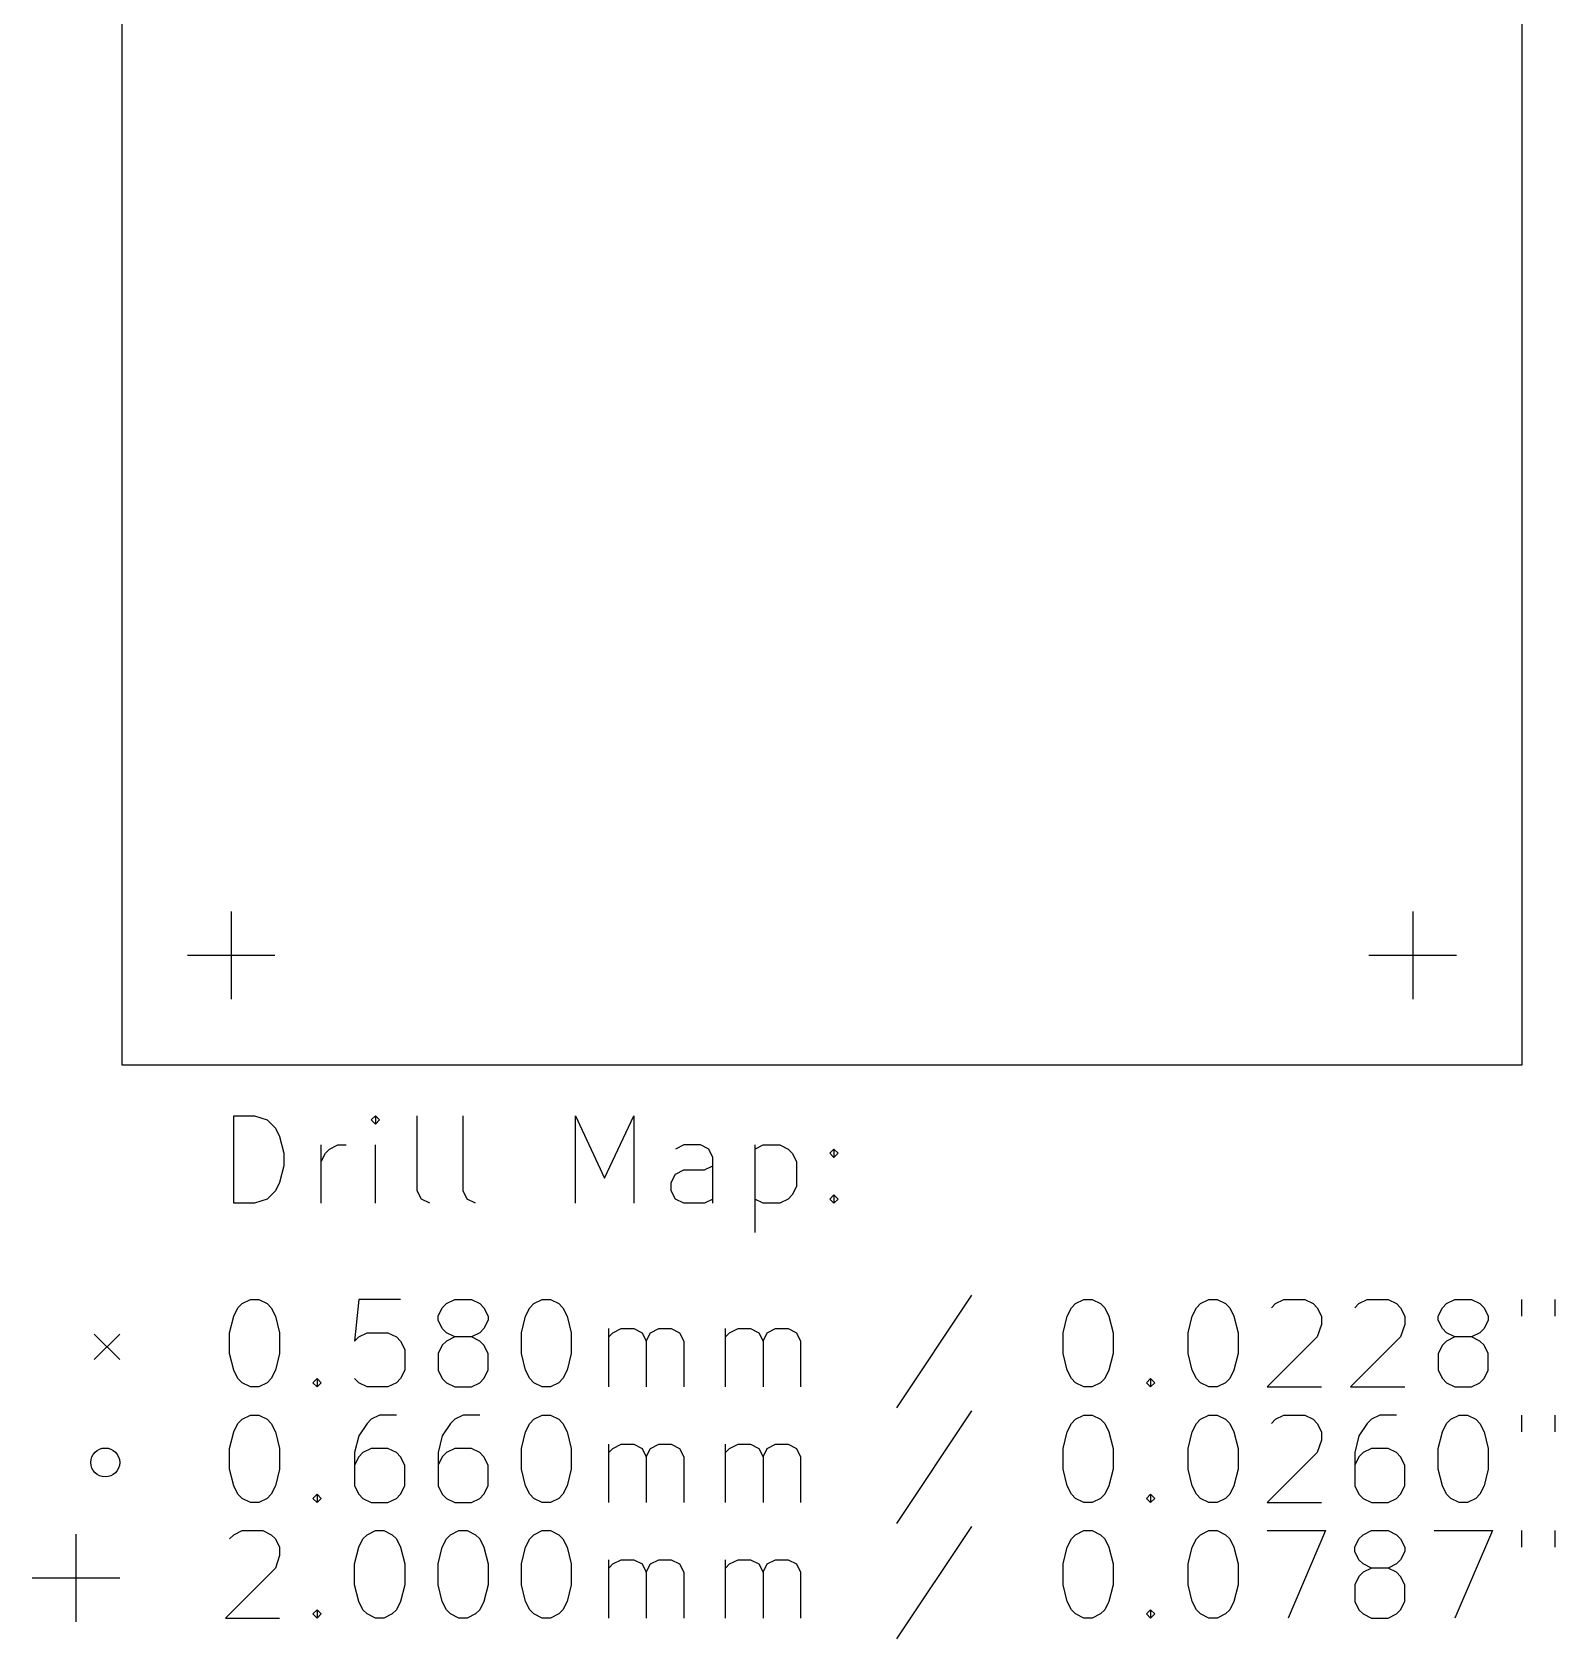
# Model space of a CAD drawing. Extents: x 5.14 to 7.9, y -3.7 to -0.79.
# Drawn here: x 5.136 to 6.506, y -3.69 to -2.244 of the extents above; entities that cross this region are included whole.
import ezdxf

# ---------------------------------------------------------------- set-up
doc = ezdxf.new("R2010")
doc.units = 0
doc.header["$MEASUREMENT"] = 0
doc.layers.add('BLACK', color=7, linetype='CONTINUOUS')

msp = doc.modelspace()

# ---------------------------------------------------------------- linework, layer by layer
at = {"layer": 'BLACK', "linetype": 'CONTINUOUS'}
for p, q in [((5.2165, -0.7879), (5.2165, -3.1727)), ((6.4764, -3.1727), (6.4764, -0.7879)), ((5.315, -3.0354), (5.315, -3.1142)), ((6.378, -3.0354), (6.378, -3.1142)), ((5.2756, -3.0748), (5.3543, -3.0748)), ((6.3386, -3.0748), (6.4173, -3.0748)), ((5.2165, -3.1727), (5.2165, -3.1732)), ((5.2166, -3.1732), (5.217, -3.1732)), ((5.217, -3.1732), (6.4759, -3.1732)), ((6.4759, -3.1732), (6.4763, -3.1732)), ((6.4764, -3.1732), (6.4764, -3.1727)), ((5.3172, -3.2978), (5.3172, -3.2191)), ((5.3172, -3.2191), (5.336, -3.2191)), ((5.336, -3.2191), (5.3472, -3.2228)), ((5.3472, -3.2228), (5.3547, -3.2303)), ((5.4447, -3.2191), (5.441, -3.2228)), ((5.441, -3.2228), (5.4447, -3.2266)), ((5.4485, -3.2228), (5.4447, -3.2191)), ((5.4447, -3.2191), (5.4447, -3.2266)), ((5.4447, -3.2266), (5.4485, -3.2228)), ((5.4822, -3.2866), (5.4822, -3.2191)), ((5.5235, -3.2866), (5.5235, -3.2191)), ((5.6247, -3.2978), (5.6247, -3.2191)), ((5.6247, -3.2191), (5.6509, -3.2753)), ((5.6509, -3.2753), (5.6772, -3.2191)), ((5.6772, -3.2191), (5.6772, -3.2978)), ((5.3547, -3.2303), (5.3585, -3.2378)), ((5.3585, -3.2378), (5.3622, -3.2528)), ((5.396, -3.2978), (5.396, -3.2453)), ((5.3997, -3.2528), (5.4035, -3.2491)), ((5.4035, -3.2491), (5.411, -3.2453)), ((5.411, -3.2453), (5.4185, -3.2453)), ((5.4447, -3.2978), (5.4447, -3.2453)), ((5.7222, -3.2453), (5.7147, -3.2491)), ((5.7372, -3.2453), (5.7222, -3.2453)), ((5.7447, -3.2491), (5.7372, -3.2453)), ((5.7484, -3.2566), (5.7447, -3.2491)), ((5.7859, -3.2453), (5.7859, -3.3241)), ((5.7859, -3.2491), (5.7934, -3.2453)), ((5.7934, -3.2453), (5.8084, -3.2453)), ((5.8084, -3.2453), (5.8159, -3.2491)), ((5.8159, -3.2491), (5.8197, -3.2528)), ((5.8534, -3.2528), (5.8572, -3.2491)), ((5.8572, -3.2491), (5.8609, -3.2528)), ((5.8572, -3.2491), (5.8572, -3.2566)), ((5.3622, -3.2641), (5.3585, -3.2791)), ((5.3622, -3.2528), (5.3622, -3.2641)), ((5.396, -3.2603), (5.3997, -3.2528)), ((5.7409, -3.2678), (5.7484, -3.2641)), ((5.7484, -3.2978), (5.7484, -3.2566)), ((5.8197, -3.2528), (5.8234, -3.2603)), ((5.8234, -3.2603), (5.8234, -3.2828)), ((5.8572, -3.2566), (5.8534, -3.2528)), ((5.8609, -3.2528), (5.8572, -3.2566)), ((5.3585, -3.2791), (5.3547, -3.2866)), ((5.7109, -3.2791), (5.7147, -3.2716)), ((5.7109, -3.2866), (5.7109, -3.2791)), ((5.7147, -3.2716), (5.7222, -3.2678)), ((5.7222, -3.2678), (5.7409, -3.2678)), ((5.3472, -3.2941), (5.336, -3.2978)), ((5.3547, -3.2866), (5.3472, -3.2941)), ((5.486, -3.2941), (5.4822, -3.2866)), ((5.4935, -3.2978), (5.486, -3.2941)), ((5.5272, -3.2941), (5.5235, -3.2866)), ((5.5347, -3.2978), (5.5272, -3.2941)), ((5.7147, -3.2941), (5.7109, -3.2866)), ((5.7222, -3.2978), (5.7147, -3.2941)), ((5.7484, -3.2941), (5.7409, -3.2978)), ((5.7934, -3.2978), (5.7859, -3.2941)), ((5.8159, -3.2941), (5.8084, -3.2978)), ((5.8197, -3.2903), (5.8159, -3.2941)), ((5.8234, -3.2828), (5.8197, -3.2903)), ((5.8534, -3.2941), (5.8572, -3.2903)), ((5.8572, -3.2978), (5.8534, -3.2941)), ((5.8572, -3.2903), (5.8609, -3.2941)), ((5.8572, -3.2903), (5.8572, -3.2978)), ((5.8609, -3.2941), (5.8572, -3.2978)), ((5.336, -3.2978), (5.3172, -3.2978)), ((5.7409, -3.2978), (5.7222, -3.2978)), ((5.8084, -3.2978), (5.7934, -3.2978)), ((5.9809, -3.3807), (5.9134, -3.4819)), ((5.3172, -3.3994), (5.321, -3.3919)), ((5.321, -3.3919), (5.3247, -3.3882)), ((5.3247, -3.3882), (5.3322, -3.3844)), ((5.3322, -3.3844), (5.3397, -3.3844)), ((5.3397, -3.3844), (5.3472, -3.3882)), ((5.3472, -3.3882), (5.351, -3.3919)), ((5.351, -3.3919), (5.3547, -3.3994)), ((5.4297, -3.3844), (5.426, -3.4219)), ((5.4672, -3.3844), (5.4297, -3.3844)), ((5.501, -3.3994), (5.5047, -3.3919)), ((5.5047, -3.3919), (5.5085, -3.3882)), ((5.5085, -3.3882), (5.516, -3.3844)), ((5.516, -3.3844), (5.531, -3.3844)), ((5.531, -3.3844), (5.5385, -3.3882)), ((5.5385, -3.3882), (5.5422, -3.3919)), ((5.5422, -3.3919), (5.546, -3.3994)), ((5.5797, -3.3994), (5.5835, -3.3919)), ((5.5835, -3.3919), (5.5872, -3.3882)), ((5.5872, -3.3882), (5.5947, -3.3844)), ((5.5947, -3.3844), (5.6022, -3.3844)), ((5.6022, -3.3844), (5.6097, -3.3882)), ((5.6097, -3.3882), (5.6134, -3.3919)), ((5.6134, -3.3919), (5.6172, -3.3994)), ((6.0671, -3.3994), (6.0709, -3.3919)), ((6.0709, -3.3919), (6.0746, -3.3882)), ((6.0746, -3.3882), (6.0821, -3.3844)), ((6.0821, -3.3844), (6.0896, -3.3844)), ((6.0896, -3.3844), (6.0971, -3.3882)), ((6.0971, -3.3882), (6.1009, -3.3919)), ((6.1009, -3.3919), (6.1046, -3.3994)), ((6.1796, -3.3994), (6.1834, -3.3919)), ((6.1834, -3.3919), (6.1871, -3.3882)), ((6.1871, -3.3882), (6.1946, -3.3844)), ((6.1946, -3.3844), (6.2021, -3.3844)), ((6.2021, -3.3844), (6.2096, -3.3882)), ((6.2096, -3.3882), (6.2134, -3.3919)), ((6.2134, -3.3919), (6.2171, -3.3994)), ((6.2509, -3.3919), (6.2546, -3.3882)), ((6.2546, -3.3882), (6.2621, -3.3844)), ((6.2621, -3.3844), (6.2809, -3.3844)), ((6.2809, -3.3844), (6.2884, -3.3882)), ((6.2884, -3.3882), (6.2921, -3.3919)), ((6.2921, -3.3919), (6.2959, -3.3994)), ((6.3259, -3.3919), (6.3296, -3.3882)), ((6.3296, -3.3882), (6.3371, -3.3844)), ((6.3371, -3.3844), (6.3559, -3.3844)), ((6.3559, -3.3844), (6.3634, -3.3882)), ((6.3634, -3.3882), (6.3671, -3.3919)), ((6.3671, -3.3919), (6.3709, -3.3994)), ((6.4008, -3.3994), (6.4046, -3.3919)), ((6.4046, -3.3919), (6.4083, -3.3882)), ((6.4083, -3.3882), (6.4158, -3.3844)), ((6.4158, -3.3844), (6.4308, -3.3844)), ((6.4308, -3.3844), (6.4383, -3.3882)), ((6.4383, -3.3882), (6.4421, -3.3919)), ((6.4421, -3.3919), (6.4458, -3.3994)), ((6.4758, -3.3844), (6.4758, -3.3994)), ((6.5058, -3.3844), (6.5058, -3.3994)), ((5.3135, -3.4144), (5.3172, -3.3994)), ((5.3547, -3.3994), (5.3585, -3.4144)), ((5.501, -3.4032), (5.501, -3.3994)), ((5.5047, -3.4107), (5.501, -3.4032)), ((5.5085, -3.4144), (5.5047, -3.4107)), ((5.5422, -3.4107), (5.5385, -3.4144)), ((5.546, -3.4032), (5.5422, -3.4107)), ((5.546, -3.3994), (5.546, -3.4032)), ((5.576, -3.4144), (5.5797, -3.3994)), ((5.6172, -3.3994), (5.6209, -3.4144)), ((5.6547, -3.4632), (5.6547, -3.4107)), ((5.6584, -3.4144), (5.6659, -3.4107)), ((5.6659, -3.4107), (5.6772, -3.4107)), ((5.6772, -3.4107), (5.6847, -3.4144)), ((5.6922, -3.4144), (5.6997, -3.4107)), ((5.6997, -3.4107), (5.7109, -3.4107)), ((5.7109, -3.4107), (5.7184, -3.4144)), ((5.7597, -3.4632), (5.7597, -3.4107)), ((5.7634, -3.4144), (5.7709, -3.4107)), ((5.7709, -3.4107), (5.7822, -3.4107)), ((5.7822, -3.4107), (5.7897, -3.4144)), ((5.7972, -3.4144), (5.8047, -3.4107)), ((5.8047, -3.4107), (5.8159, -3.4107)), ((5.8159, -3.4107), (5.8234, -3.4144)), ((6.0634, -3.4144), (6.0671, -3.3994)), ((6.1046, -3.3994), (6.1084, -3.4144)), ((6.1759, -3.4144), (6.1796, -3.3994)), ((6.2171, -3.3994), (6.2209, -3.4144)), ((6.2959, -3.4069), (6.2921, -3.4182)), ((6.2959, -3.3994), (6.2959, -3.4069)), ((6.3709, -3.4069), (6.3671, -3.4182)), ((6.3709, -3.3994), (6.3709, -3.4069)), ((6.4008, -3.4032), (6.4008, -3.3994)), ((6.4046, -3.4107), (6.4008, -3.4032)), ((6.4083, -3.4144), (6.4046, -3.4107)), ((6.4421, -3.4107), (6.4383, -3.4144)), ((6.4458, -3.4032), (6.4421, -3.4107)), ((6.4458, -3.3994), (6.4458, -3.4032)), ((5.1917, -3.4157), (5.2146, -3.4386)), ((5.2146, -3.4157), (5.1917, -3.4386)), ((5.3135, -3.4332), (5.3135, -3.4144)), ((5.3585, -3.4144), (5.3585, -3.4332)), ((5.426, -3.4219), (5.4297, -3.4182)), ((5.4297, -3.4182), (5.4372, -3.4144)), ((5.4372, -3.4144), (5.456, -3.4144)), ((5.456, -3.4144), (5.4635, -3.4182)), ((5.4635, -3.4182), (5.4672, -3.4219)), ((5.4672, -3.4219), (5.471, -3.4294)), ((5.5047, -3.4257), (5.501, -3.4332)), ((5.5085, -3.4219), (5.5047, -3.4257)), ((5.516, -3.4182), (5.5085, -3.4144)), ((5.516, -3.4182), (5.5085, -3.4219)), ((5.531, -3.4182), (5.516, -3.4182)), ((5.5385, -3.4144), (5.531, -3.4182)), ((5.5385, -3.4219), (5.531, -3.4182)), ((5.5422, -3.4257), (5.5385, -3.4219)), ((5.546, -3.4332), (5.5422, -3.4257)), ((5.576, -3.4332), (5.576, -3.4144)), ((5.6209, -3.4144), (5.6209, -3.4332)), ((5.6547, -3.4182), (5.6584, -3.4144)), ((5.6847, -3.4144), (5.6884, -3.4219)), ((5.6884, -3.4219), (5.6922, -3.4144)), ((5.6884, -3.4219), (5.6884, -3.4632)), ((5.7184, -3.4144), (5.7222, -3.4219)), ((5.7222, -3.4219), (5.7222, -3.4632)), ((5.7597, -3.4182), (5.7634, -3.4144)), ((5.7897, -3.4144), (5.7934, -3.4219)), ((5.7934, -3.4219), (5.7972, -3.4144)), ((5.7934, -3.4219), (5.7934, -3.4632)), ((5.8234, -3.4144), (5.8272, -3.4219)), ((5.8272, -3.4219), (5.8272, -3.4632)), ((6.0634, -3.4332), (6.0634, -3.4144)), ((6.1084, -3.4144), (6.1084, -3.4332)), ((6.1759, -3.4332), (6.1759, -3.4144)), ((6.2209, -3.4144), (6.2209, -3.4332)), ((6.2921, -3.4182), (6.2471, -3.4632)), ((6.3671, -3.4182), (6.3221, -3.4632)), ((6.4046, -3.4257), (6.4008, -3.4332)), ((6.4083, -3.4219), (6.4046, -3.4257)), ((6.4158, -3.4182), (6.4083, -3.4144)), ((6.4158, -3.4182), (6.4083, -3.4219)), ((6.4308, -3.4182), (6.4158, -3.4182)), ((6.4383, -3.4144), (6.4308, -3.4182)), ((6.4383, -3.4219), (6.4308, -3.4182)), ((6.4421, -3.4257), (6.4383, -3.4219)), ((6.4458, -3.4332), (6.4421, -3.4257)), ((5.3172, -3.4482), (5.3135, -3.4332)), ((5.3585, -3.4332), (5.3547, -3.4482)), ((5.471, -3.4294), (5.471, -3.4482)), ((5.501, -3.4332), (5.501, -3.4482)), ((5.546, -3.4482), (5.546, -3.4332)), ((5.5797, -3.4482), (5.576, -3.4332)), ((5.6209, -3.4332), (5.6172, -3.4482)), ((6.0671, -3.4482), (6.0634, -3.4332)), ((6.1084, -3.4332), (6.1046, -3.4482)), ((6.1796, -3.4482), (6.1759, -3.4332)), ((6.2209, -3.4332), (6.2171, -3.4482)), ((6.4008, -3.4332), (6.4008, -3.4482)), ((6.4458, -3.4482), (6.4458, -3.4332)), ((5.321, -3.4557), (5.3172, -3.4482)), ((5.3547, -3.4482), (5.351, -3.4557)), ((5.471, -3.4482), (5.4672, -3.4557)), ((5.501, -3.4482), (5.5047, -3.4557)), ((5.5422, -3.4557), (5.546, -3.4482)), ((5.5835, -3.4557), (5.5797, -3.4482)), ((5.6172, -3.4482), (5.6134, -3.4557)), ((6.0709, -3.4557), (6.0671, -3.4482)), ((6.1046, -3.4482), (6.1009, -3.4557)), ((6.1834, -3.4557), (6.1796, -3.4482)), ((6.2171, -3.4482), (6.2134, -3.4557)), ((6.4008, -3.4482), (6.4046, -3.4557)), ((6.4421, -3.4557), (6.4458, -3.4482)), ((5.3247, -3.4594), (5.321, -3.4557)), ((5.3322, -3.4632), (5.3247, -3.4594)), ((5.3397, -3.4632), (5.3322, -3.4632)), ((5.3472, -3.4594), (5.3397, -3.4632)), ((5.351, -3.4557), (5.3472, -3.4594)), ((5.3885, -3.4594), (5.3922, -3.4557)), ((5.3922, -3.4632), (5.3885, -3.4594)), ((5.3922, -3.4557), (5.396, -3.4594)), ((5.3922, -3.4557), (5.3922, -3.4632)), ((5.396, -3.4594), (5.3922, -3.4632)), ((5.4297, -3.4594), (5.426, -3.4557)), ((5.4372, -3.4632), (5.4297, -3.4594)), ((5.456, -3.4632), (5.4372, -3.4632)), ((5.4635, -3.4594), (5.456, -3.4632)), ((5.4672, -3.4557), (5.4635, -3.4594)), ((5.5047, -3.4557), (5.5085, -3.4594)), ((5.5085, -3.4594), (5.516, -3.4632)), ((5.516, -3.4632), (5.531, -3.4632)), ((5.531, -3.4632), (5.5385, -3.4594)), ((5.5385, -3.4594), (5.5422, -3.4557)), ((5.5872, -3.4594), (5.5835, -3.4557)), ((5.5947, -3.4632), (5.5872, -3.4594)), ((5.6022, -3.4632), (5.5947, -3.4632)), ((5.6097, -3.4594), (5.6022, -3.4632)), ((5.6134, -3.4557), (5.6097, -3.4594)), ((6.0746, -3.4594), (6.0709, -3.4557)), ((6.0821, -3.4632), (6.0746, -3.4594)), ((6.0896, -3.4632), (6.0821, -3.4632)), ((6.0971, -3.4594), (6.0896, -3.4632)), ((6.1009, -3.4557), (6.0971, -3.4594)), ((6.1384, -3.4594), (6.1421, -3.4557)), ((6.1421, -3.4632), (6.1384, -3.4594)), ((6.1421, -3.4557), (6.1459, -3.4594)), ((6.1421, -3.4557), (6.1421, -3.4632)), ((6.1459, -3.4594), (6.1421, -3.4632)), ((6.1871, -3.4594), (6.1834, -3.4557)), ((6.1946, -3.4632), (6.1871, -3.4594)), ((6.2021, -3.4632), (6.1946, -3.4632)), ((6.2096, -3.4594), (6.2021, -3.4632)), ((6.2134, -3.4557), (6.2096, -3.4594)), ((6.2471, -3.4632), (6.2959, -3.4632)), ((6.3221, -3.4632), (6.3709, -3.4632)), ((6.4046, -3.4557), (6.4083, -3.4594)), ((6.4083, -3.4594), (6.4158, -3.4632)), ((6.4158, -3.4632), (6.4308, -3.4632)), ((6.4308, -3.4632), (6.4383, -3.4594)), ((6.4383, -3.4594), (6.4421, -3.4557)), ((5.3172, -3.5034), (5.321, -3.4959)), ((5.321, -3.4959), (5.3247, -3.4921)), ((5.3247, -3.4921), (5.3322, -3.4884)), ((5.3322, -3.4884), (5.3397, -3.4884)), ((5.3397, -3.4884), (5.3472, -3.4921)), ((5.3472, -3.4921), (5.351, -3.4959)), ((5.351, -3.4959), (5.3547, -3.5034)), ((5.4372, -3.4959), (5.4297, -3.5071)), ((5.441, -3.4921), (5.4372, -3.4959)), ((5.4485, -3.4884), (5.441, -3.4921)), ((5.4635, -3.4884), (5.4485, -3.4884)), ((5.5122, -3.4959), (5.5047, -3.5071)), ((5.516, -3.4921), (5.5122, -3.4959)), ((5.5235, -3.4884), (5.516, -3.4921)), ((5.5385, -3.4884), (5.5235, -3.4884)), ((5.5797, -3.5034), (5.5835, -3.4959)), ((5.5835, -3.4959), (5.5872, -3.4921)), ((5.5872, -3.4921), (5.5947, -3.4884)), ((5.5947, -3.4884), (5.6022, -3.4884)), ((5.6022, -3.4884), (5.6097, -3.4921)), ((5.6097, -3.4921), (5.6134, -3.4959)), ((5.6134, -3.4959), (5.6172, -3.5034)), ((5.9809, -3.4846), (5.9134, -3.5859)), ((6.0671, -3.5034), (6.0709, -3.4959)), ((6.0709, -3.4959), (6.0746, -3.4921)), ((6.0746, -3.4921), (6.0821, -3.4884)), ((6.0821, -3.4884), (6.0896, -3.4884)), ((6.0896, -3.4884), (6.0971, -3.4921)), ((6.0971, -3.4921), (6.1009, -3.4959)), ((6.1009, -3.4959), (6.1046, -3.5034)), ((6.1796, -3.5034), (6.1834, -3.4959)), ((6.1834, -3.4959), (6.1871, -3.4921)), ((6.1871, -3.4921), (6.1946, -3.4884)), ((6.1946, -3.4884), (6.2021, -3.4884)), ((6.2021, -3.4884), (6.2096, -3.4921)), ((6.2096, -3.4921), (6.2134, -3.4959)), ((6.2134, -3.4959), (6.2171, -3.5034)), ((6.2509, -3.4959), (6.2546, -3.4921)), ((6.2546, -3.4921), (6.2621, -3.4884)), ((6.2621, -3.4884), (6.2809, -3.4884)), ((6.2809, -3.4884), (6.2884, -3.4921)), ((6.2884, -3.4921), (6.2921, -3.4959)), ((6.2921, -3.4959), (6.2959, -3.5034)), ((6.3371, -3.4959), (6.3296, -3.5071)), ((6.3409, -3.4921), (6.3371, -3.4959)), ((6.3484, -3.4884), (6.3409, -3.4921)), ((6.3634, -3.4884), (6.3484, -3.4884)), ((6.4046, -3.5034), (6.4083, -3.4959)), ((6.4083, -3.4959), (6.4121, -3.4921)), ((6.4121, -3.4921), (6.4196, -3.4884)), ((6.4196, -3.4884), (6.4271, -3.4884)), ((6.4271, -3.4884), (6.4346, -3.4921)), ((6.4346, -3.4921), (6.4383, -3.4959)), ((6.4383, -3.4959), (6.4421, -3.5034)), ((6.4758, -3.4884), (6.4758, -3.5034)), ((6.5058, -3.4884), (6.5058, -3.5034)), ((5.3135, -3.5184), (5.3172, -3.5034)), ((5.3547, -3.5034), (5.3585, -3.5184)), ((5.4297, -3.5071), (5.426, -3.5221)), ((5.5047, -3.5071), (5.501, -3.5221)), ((5.576, -3.5184), (5.5797, -3.5034)), ((5.6172, -3.5034), (5.6209, -3.5184)), ((6.0634, -3.5184), (6.0671, -3.5034)), ((6.1046, -3.5034), (6.1084, -3.5184)), ((6.1759, -3.5184), (6.1796, -3.5034)), ((6.2171, -3.5034), (6.2209, -3.5184)), ((6.2959, -3.5109), (6.2921, -3.5221)), ((6.2959, -3.5034), (6.2959, -3.5109)), ((6.3296, -3.5071), (6.3259, -3.5221)), ((6.4008, -3.5184), (6.4046, -3.5034)), ((6.4421, -3.5034), (6.4458, -3.5184)), ((5.3135, -3.5371), (5.3135, -3.5184)), ((5.3585, -3.5184), (5.3585, -3.5371)), ((5.426, -3.5221), (5.426, -3.5521)), ((5.4297, -3.5259), (5.426, -3.5334)), ((5.4335, -3.5221), (5.4297, -3.5259)), ((5.441, -3.5184), (5.4335, -3.5221)), ((5.456, -3.5184), (5.441, -3.5184)), ((5.4635, -3.5221), (5.456, -3.5184)), ((5.4672, -3.5259), (5.4635, -3.5221)), ((5.471, -3.5334), (5.4672, -3.5259)), ((5.501, -3.5221), (5.501, -3.5521)), ((5.5047, -3.5259), (5.501, -3.5334)), ((5.5085, -3.5221), (5.5047, -3.5259)), ((5.516, -3.5184), (5.5085, -3.5221)), ((5.531, -3.5184), (5.516, -3.5184)), ((5.5385, -3.5221), (5.531, -3.5184)), ((5.5422, -3.5259), (5.5385, -3.5221)), ((5.546, -3.5334), (5.5422, -3.5259)), ((5.576, -3.5371), (5.576, -3.5184)), ((5.6209, -3.5184), (5.6209, -3.5371)), ((5.6547, -3.5671), (5.6547, -3.5146)), ((5.6547, -3.5221), (5.6584, -3.5184)), ((5.6584, -3.5184), (5.6659, -3.5146)), ((5.6659, -3.5146), (5.6772, -3.5146)), ((5.6772, -3.5146), (5.6847, -3.5184)), ((5.6847, -3.5184), (5.6884, -3.5259)), ((5.6884, -3.5259), (5.6922, -3.5184)), ((5.6884, -3.5259), (5.6884, -3.5671)), ((5.6922, -3.5184), (5.6997, -3.5146)), ((5.6997, -3.5146), (5.7109, -3.5146)), ((5.7109, -3.5146), (5.7184, -3.5184)), ((5.7184, -3.5184), (5.7222, -3.5259)), ((5.7222, -3.5259), (5.7222, -3.5671)), ((5.7597, -3.5671), (5.7597, -3.5146)), ((5.7597, -3.5221), (5.7634, -3.5184)), ((5.7634, -3.5184), (5.7709, -3.5146)), ((5.7709, -3.5146), (5.7822, -3.5146)), ((5.7822, -3.5146), (5.7897, -3.5184)), ((5.7897, -3.5184), (5.7934, -3.5259)), ((5.7934, -3.5259), (5.7972, -3.5184)), ((5.7934, -3.5259), (5.7934, -3.5671)), ((5.7972, -3.5184), (5.8047, -3.5146)), ((5.8047, -3.5146), (5.8159, -3.5146)), ((5.8159, -3.5146), (5.8234, -3.5184)), ((5.8234, -3.5184), (5.8272, -3.5259)), ((5.8272, -3.5259), (5.8272, -3.5671)), ((6.0634, -3.5371), (6.0634, -3.5184)), ((6.1084, -3.5184), (6.1084, -3.5371)), ((6.1759, -3.5371), (6.1759, -3.5184)), ((6.2209, -3.5184), (6.2209, -3.5371)), ((6.2921, -3.5221), (6.2471, -3.5671)), ((6.3259, -3.5221), (6.3259, -3.5521)), ((6.3296, -3.5259), (6.3259, -3.5334)), ((6.3334, -3.5221), (6.3296, -3.5259)), ((6.3409, -3.5184), (6.3334, -3.5221)), ((6.3559, -3.5184), (6.3409, -3.5184)), ((6.3634, -3.5221), (6.3559, -3.5184)), ((6.3671, -3.5259), (6.3634, -3.5221)), ((6.3709, -3.5334), (6.3671, -3.5259)), ((6.4008, -3.5371), (6.4008, -3.5184)), ((6.4458, -3.5184), (6.4458, -3.5371)), ((5.3172, -3.5521), (5.3135, -3.5371)), ((5.3585, -3.5371), (5.3547, -3.5521)), ((5.471, -3.5521), (5.471, -3.5334)), ((5.546, -3.5521), (5.546, -3.5334)), ((5.5797, -3.5521), (5.576, -3.5371)), ((5.6209, -3.5371), (5.6172, -3.5521)), ((6.0671, -3.5521), (6.0634, -3.5371)), ((6.1084, -3.5371), (6.1046, -3.5521)), ((6.1796, -3.5521), (6.1759, -3.5371)), ((6.2209, -3.5371), (6.2171, -3.5521)), ((6.3709, -3.5521), (6.3709, -3.5334)), ((6.4046, -3.5521), (6.4008, -3.5371)), ((6.4458, -3.5371), (6.4421, -3.5521)), ((5.321, -3.5596), (5.3172, -3.5521)), ((5.3547, -3.5521), (5.351, -3.5596)), ((5.426, -3.5521), (5.4297, -3.5596)), ((5.4672, -3.5596), (5.471, -3.5521)), ((5.501, -3.5521), (5.5047, -3.5596)), ((5.5422, -3.5596), (5.546, -3.5521)), ((5.5835, -3.5596), (5.5797, -3.5521)), ((5.6172, -3.5521), (5.6134, -3.5596)), ((6.0709, -3.5596), (6.0671, -3.5521)), ((6.1046, -3.5521), (6.1009, -3.5596)), ((6.1834, -3.5596), (6.1796, -3.5521)), ((6.2171, -3.5521), (6.2134, -3.5596)), ((6.3259, -3.5521), (6.3296, -3.5596)), ((6.3671, -3.5596), (6.3709, -3.5521)), ((6.4083, -3.5596), (6.4046, -3.5521)), ((6.4421, -3.5521), (6.4383, -3.5596)), ((5.3247, -3.5634), (5.321, -3.5596)), ((5.3322, -3.5671), (5.3247, -3.5634)), ((5.3397, -3.5671), (5.3322, -3.5671)), ((5.3472, -3.5634), (5.3397, -3.5671)), ((5.351, -3.5596), (5.3472, -3.5634)), ((5.3885, -3.5634), (5.3922, -3.5596)), ((5.3922, -3.5671), (5.3885, -3.5634)), ((5.3922, -3.5596), (5.396, -3.5634)), ((5.3922, -3.5596), (5.3922, -3.5671)), ((5.396, -3.5634), (5.3922, -3.5671)), ((5.4297, -3.5596), (5.4335, -3.5634)), ((5.4335, -3.5634), (5.441, -3.5671)), ((5.441, -3.5671), (5.456, -3.5671)), ((5.456, -3.5671), (5.4635, -3.5634)), ((5.4635, -3.5634), (5.4672, -3.5596)), ((5.5047, -3.5596), (5.5085, -3.5634)), ((5.5085, -3.5634), (5.516, -3.5671)), ((5.516, -3.5671), (5.531, -3.5671)), ((5.531, -3.5671), (5.5385, -3.5634)), ((5.5385, -3.5634), (5.5422, -3.5596)), ((5.5872, -3.5634), (5.5835, -3.5596)), ((5.5947, -3.5671), (5.5872, -3.5634)), ((5.6022, -3.5671), (5.5947, -3.5671)), ((5.6097, -3.5634), (5.6022, -3.5671)), ((5.6134, -3.5596), (5.6097, -3.5634)), ((6.0746, -3.5634), (6.0709, -3.5596)), ((6.0821, -3.5671), (6.0746, -3.5634)), ((6.0896, -3.5671), (6.0821, -3.5671)), ((6.0971, -3.5634), (6.0896, -3.5671)), ((6.1009, -3.5596), (6.0971, -3.5634)), ((6.1384, -3.5634), (6.1421, -3.5596)), ((6.1421, -3.5671), (6.1384, -3.5634)), ((6.1421, -3.5596), (6.1459, -3.5634)), ((6.1421, -3.5596), (6.1421, -3.5671)), ((6.1459, -3.5634), (6.1421, -3.5671)), ((6.1871, -3.5634), (6.1834, -3.5596)), ((6.1946, -3.5671), (6.1871, -3.5634)), ((6.2021, -3.5671), (6.1946, -3.5671)), ((6.2096, -3.5634), (6.2021, -3.5671)), ((6.2134, -3.5596), (6.2096, -3.5634)), ((6.2471, -3.5671), (6.2959, -3.5671)), ((6.3296, -3.5596), (6.3334, -3.5634)), ((6.3334, -3.5634), (6.3409, -3.5671)), ((6.3409, -3.5671), (6.3559, -3.5671)), ((6.3559, -3.5671), (6.3634, -3.5634)), ((6.3634, -3.5634), (6.3671, -3.5596)), ((6.4121, -3.5634), (6.4083, -3.5596)), ((6.4196, -3.5671), (6.4121, -3.5634)), ((6.4271, -3.5671), (6.4196, -3.5671)), ((6.4346, -3.5634), (6.4271, -3.5671)), ((6.4383, -3.5596), (6.4346, -3.5634)), ((5.1752, -3.5957), (5.1752, -3.6744)), ((5.3135, -3.5998), (5.3172, -3.5961)), ((5.3172, -3.5961), (5.3247, -3.5923)), ((5.3247, -3.5923), (5.3435, -3.5923)), ((5.3435, -3.5923), (5.351, -3.5961)), ((5.351, -3.5961), (5.3547, -3.5998)), ((5.4335, -3.5998), (5.4372, -3.5961)), ((5.4372, -3.5961), (5.4447, -3.5923)), ((5.4447, -3.5923), (5.4522, -3.5923)), ((5.4522, -3.5923), (5.4597, -3.5961)), ((5.4597, -3.5961), (5.4635, -3.5998)), ((5.5085, -3.5998), (5.5122, -3.5961)), ((5.5122, -3.5961), (5.5197, -3.5923)), ((5.5197, -3.5923), (5.5272, -3.5923)), ((5.5272, -3.5923), (5.5347, -3.5961)), ((5.5347, -3.5961), (5.5385, -3.5998)), ((5.5835, -3.5998), (5.5872, -3.5961)), ((5.5872, -3.5961), (5.5947, -3.5923)), ((5.5947, -3.5923), (5.6022, -3.5923)), ((5.6022, -3.5923), (5.6097, -3.5961)), ((5.6097, -3.5961), (5.6134, -3.5998)), ((5.9809, -3.5886), (5.9134, -3.6898)), ((6.0709, -3.5998), (6.0746, -3.5961)), ((6.0746, -3.5961), (6.0821, -3.5923)), ((6.0821, -3.5923), (6.0896, -3.5923)), ((6.0896, -3.5923), (6.0971, -3.5961)), ((6.0971, -3.5961), (6.1009, -3.5998)), ((6.1834, -3.5998), (6.1871, -3.5961)), ((6.1871, -3.5961), (6.1946, -3.5923)), ((6.1946, -3.5923), (6.2021, -3.5923)), ((6.2021, -3.5923), (6.2096, -3.5961)), ((6.2096, -3.5961), (6.2134, -3.5998)), ((6.2471, -3.5923), (6.2996, -3.5923)), ((6.2996, -3.5923), (6.2659, -3.6711)), ((6.3296, -3.5998), (6.3334, -3.5961)), ((6.3334, -3.5961), (6.3409, -3.5923)), ((6.3409, -3.5923), (6.3559, -3.5923)), ((6.3559, -3.5923), (6.3634, -3.5961)), ((6.3634, -3.5961), (6.3671, -3.5998)), ((6.3971, -3.5923), (6.4496, -3.5923)), ((6.4496, -3.5923), (6.4158, -3.6711)), ((6.4758, -3.5923), (6.4758, -3.6073)), ((6.5058, -3.5923), (6.5058, -3.6073)), ((5.3547, -3.5998), (5.3585, -3.6073)), ((5.3585, -3.6073), (5.3585, -3.6148)), ((5.426, -3.6223), (5.4297, -3.6073)), ((5.4297, -3.6073), (5.4335, -3.5998)), ((5.4635, -3.5998), (5.4672, -3.6073)), ((5.4672, -3.6073), (5.471, -3.6223)), ((5.501, -3.6223), (5.5047, -3.6073)), ((5.5047, -3.6073), (5.5085, -3.5998)), ((5.5385, -3.5998), (5.5422, -3.6073)), ((5.5422, -3.6073), (5.546, -3.6223)), ((5.576, -3.6223), (5.5797, -3.6073)), ((5.5797, -3.6073), (5.5835, -3.5998)), ((5.6134, -3.5998), (5.6172, -3.6073)), ((5.6172, -3.6073), (5.6209, -3.6223)), ((6.0634, -3.6223), (6.0671, -3.6073)), ((6.0671, -3.6073), (6.0709, -3.5998)), ((6.1009, -3.5998), (6.1046, -3.6073)), ((6.1046, -3.6073), (6.1084, -3.6223)), ((6.1759, -3.6223), (6.1796, -3.6073)), ((6.1796, -3.6073), (6.1834, -3.5998)), ((6.2134, -3.5998), (6.2171, -3.6073)), ((6.2171, -3.6073), (6.2209, -3.6223)), ((6.3259, -3.6073), (6.3296, -3.5998)), ((6.3259, -3.6111), (6.3259, -3.6073)), ((6.3296, -3.6186), (6.3259, -3.6111)), ((6.3671, -3.5998), (6.3709, -3.6073)), ((6.3709, -3.6111), (6.3671, -3.6186)), ((6.3709, -3.6073), (6.3709, -3.6111)), ((5.3547, -3.6261), (5.3097, -3.6711)), ((5.3585, -3.6148), (5.3547, -3.6261)), ((5.426, -3.6411), (5.426, -3.6223)), ((5.471, -3.6223), (5.471, -3.6411)), ((5.501, -3.6411), (5.501, -3.6223)), ((5.546, -3.6223), (5.546, -3.6411)), ((5.576, -3.6411), (5.576, -3.6223)), ((5.6209, -3.6223), (5.6209, -3.6411)), ((5.6547, -3.6711), (5.6547, -3.6186)), ((5.6547, -3.6261), (5.6584, -3.6223)), ((5.6584, -3.6223), (5.6659, -3.6186)), ((5.6659, -3.6186), (5.6772, -3.6186)), ((5.6772, -3.6186), (5.6847, -3.6223)), ((5.6847, -3.6223), (5.6884, -3.6298)), ((5.6884, -3.6298), (5.6922, -3.6223)), ((5.6922, -3.6223), (5.6997, -3.6186)), ((5.6997, -3.6186), (5.7109, -3.6186)), ((5.7109, -3.6186), (5.7184, -3.6223)), ((5.7184, -3.6223), (5.7222, -3.6298)), ((5.7597, -3.6711), (5.7597, -3.6186)), ((5.7597, -3.6261), (5.7634, -3.6223)), ((5.7634, -3.6223), (5.7709, -3.6186)), ((5.7709, -3.6186), (5.7822, -3.6186)), ((5.7822, -3.6186), (5.7897, -3.6223)), ((5.7897, -3.6223), (5.7934, -3.6298)), ((5.7934, -3.6298), (5.7972, -3.6223)), ((5.7972, -3.6223), (5.8047, -3.6186)), ((5.8047, -3.6186), (5.8159, -3.6186)), ((5.8159, -3.6186), (5.8234, -3.6223)), ((5.8234, -3.6223), (5.8272, -3.6298)), ((6.0634, -3.6411), (6.0634, -3.6223)), ((6.1084, -3.6223), (6.1084, -3.6411)), ((6.1759, -3.6411), (6.1759, -3.6223)), ((6.2209, -3.6223), (6.2209, -3.6411)), ((6.3334, -3.6223), (6.3296, -3.6186)), ((6.3409, -3.6261), (6.3334, -3.6223)), ((6.3409, -3.6261), (6.3334, -3.6298)), ((6.3559, -3.6261), (6.3409, -3.6261)), ((6.3634, -3.6223), (6.3559, -3.6261)), ((6.3634, -3.6298), (6.3559, -3.6261)), ((6.3671, -3.6186), (6.3634, -3.6223)), ((5.1358, -3.635), (5.2146, -3.635)), ((5.4297, -3.6561), (5.426, -3.6411)), ((5.471, -3.6411), (5.4672, -3.6561)), ((5.5047, -3.6561), (5.501, -3.6411)), ((5.546, -3.6411), (5.5422, -3.6561)), ((5.5797, -3.6561), (5.576, -3.6411)), ((5.6209, -3.6411), (5.6172, -3.6561)), ((5.6884, -3.6298), (5.6884, -3.6711)), ((5.7222, -3.6298), (5.7222, -3.6711)), ((5.7934, -3.6298), (5.7934, -3.6711)), ((5.8272, -3.6298), (5.8272, -3.6711)), ((6.0671, -3.6561), (6.0634, -3.6411)), ((6.1084, -3.6411), (6.1046, -3.6561)), ((6.1796, -3.6561), (6.1759, -3.6411)), ((6.2209, -3.6411), (6.2171, -3.6561)), ((6.3296, -3.6336), (6.3259, -3.6411)), ((6.3259, -3.6411), (6.3259, -3.6561)), ((6.3334, -3.6298), (6.3296, -3.6336)), ((6.3671, -3.6336), (6.3634, -3.6298)), ((6.3709, -3.6411), (6.3671, -3.6336)), ((6.3709, -3.6561), (6.3709, -3.6411)), ((5.4335, -3.6636), (5.4297, -3.6561)), ((5.4672, -3.6561), (5.4635, -3.6636)), ((5.5085, -3.6636), (5.5047, -3.6561)), ((5.5422, -3.6561), (5.5385, -3.6636)), ((5.5835, -3.6636), (5.5797, -3.6561)), ((5.6172, -3.6561), (5.6134, -3.6636)), ((6.0709, -3.6636), (6.0671, -3.6561)), ((6.1046, -3.6561), (6.1009, -3.6636)), ((6.1834, -3.6636), (6.1796, -3.6561)), ((6.2171, -3.6561), (6.2134, -3.6636)), ((6.3259, -3.6561), (6.3296, -3.6636)), ((6.3671, -3.6636), (6.3709, -3.6561)), ((5.3097, -3.6711), (5.3585, -3.6711)), ((5.3885, -3.6673), (5.3922, -3.6636)), ((5.3922, -3.6711), (5.3885, -3.6673)), ((5.3922, -3.6636), (5.396, -3.6673)), ((5.3922, -3.6636), (5.3922, -3.6711)), ((5.396, -3.6673), (5.3922, -3.6711)), ((5.4372, -3.6673), (5.4335, -3.6636)), ((5.4447, -3.6711), (5.4372, -3.6673)), ((5.4522, -3.6711), (5.4447, -3.6711)), ((5.4597, -3.6673), (5.4522, -3.6711)), ((5.4635, -3.6636), (5.4597, -3.6673)), ((5.5122, -3.6673), (5.5085, -3.6636)), ((5.5197, -3.6711), (5.5122, -3.6673)), ((5.5272, -3.6711), (5.5197, -3.6711)), ((5.5347, -3.6673), (5.5272, -3.6711)), ((5.5385, -3.6636), (5.5347, -3.6673)), ((5.5872, -3.6673), (5.5835, -3.6636)), ((5.5947, -3.6711), (5.5872, -3.6673)), ((5.6022, -3.6711), (5.5947, -3.6711)), ((5.6097, -3.6673), (5.6022, -3.6711)), ((5.6134, -3.6636), (5.6097, -3.6673)), ((6.0746, -3.6673), (6.0709, -3.6636)), ((6.0821, -3.6711), (6.0746, -3.6673)), ((6.0896, -3.6711), (6.0821, -3.6711)), ((6.0971, -3.6673), (6.0896, -3.6711)), ((6.1009, -3.6636), (6.0971, -3.6673)), ((6.1384, -3.6673), (6.1421, -3.6636)), ((6.1421, -3.6711), (6.1384, -3.6673)), ((6.1421, -3.6636), (6.1459, -3.6673)), ((6.1421, -3.6636), (6.1421, -3.6711)), ((6.1459, -3.6673), (6.1421, -3.6711)), ((6.1871, -3.6673), (6.1834, -3.6636)), ((6.1946, -3.6711), (6.1871, -3.6673)), ((6.2021, -3.6711), (6.1946, -3.6711)), ((6.2096, -3.6673), (6.2021, -3.6711)), ((6.2134, -3.6636), (6.2096, -3.6673)), ((6.3296, -3.6636), (6.3334, -3.6673)), ((6.3334, -3.6673), (6.3409, -3.6711)), ((6.3409, -3.6711), (6.3559, -3.6711)), ((6.3559, -3.6711), (6.3634, -3.6673)), ((6.3634, -3.6673), (6.3671, -3.6636))]:
    msp.add_line(p, q, dxfattribs=at)
at = {"layer": 'BLACK'}
msp.add_circle((5.2016, -3.5311), 0.013, dxfattribs=at)

doc.saveas('drawing.dxf')
